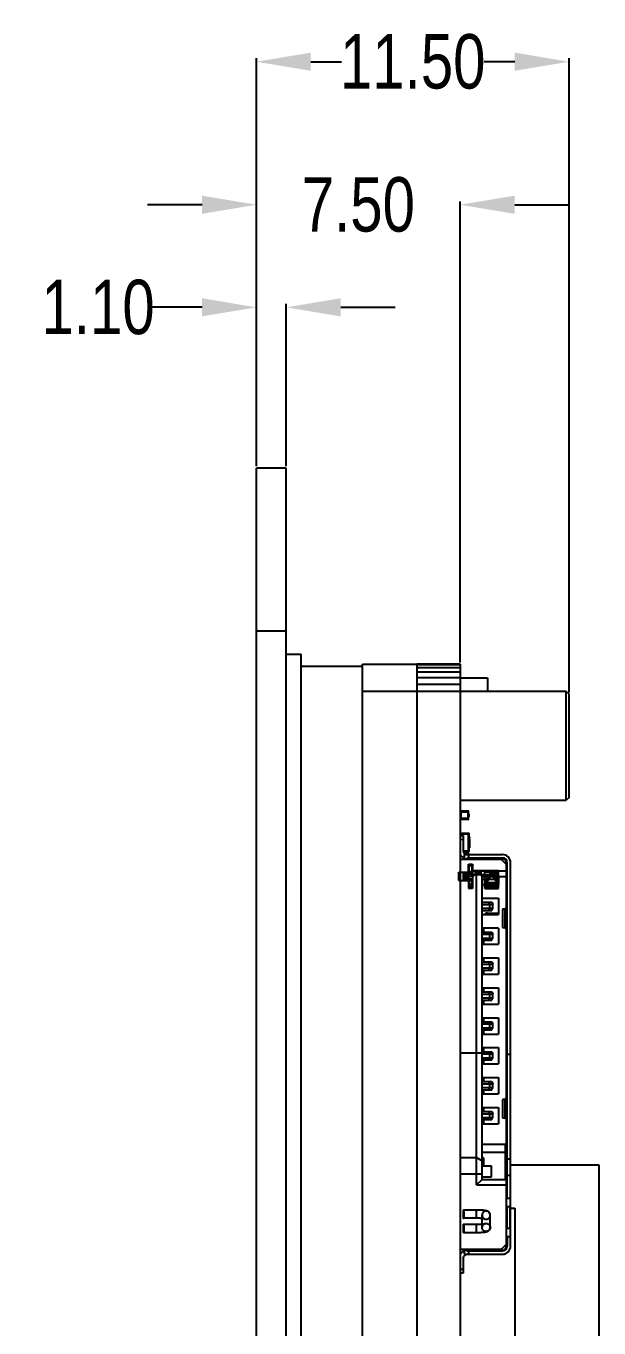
# Model space of a CAD drawing. Header units: inches. Extents: x -13 to 240, y -18 to 126.
# Drawn here: x 106.91 to 127.98, y 78.05 to 125.95 of the extents above; entities that cross this region are included whole.
import ezdxf

# ---------------------------------------------------------------- set-up
doc = ezdxf.new("R2010")
doc.units = ezdxf.units.IN
doc.header["$LTSCALE"] = 1.21
doc.header["$MEASUREMENT"] = 0
doc.header["$PDMODE"] = 3
doc.header["$PDSIZE"] = 0.3125
doc.layers.get('0').update_dxf_attribs({"linetype": 'CONTINUOUS'})
doc.layers.get('Defpoints').update_dxf_attribs({"linetype": 'CONTINUOUS'})
for name, color, linetype in [('DIM', 3, 'CONTINUOUS'), ('IMPORTED12', 7, 'CONTINUOUS'), ('IMPORTED13', 7, 'CONTINUOUS')]:
    doc.layers.add(name, color=color, linetype=linetype)
doc.styles.get("Standard").update_dxf_attribs({"font": 'txt', "width": 0.8})
doc.dimstyles.get("Standard").update_dxf_attribs({"dimtxt": 0.15625, "dimasz": 0.1875, "dimexe": 0.125, "dimexo": 0.0625, "dimgap": 0.09, "dimtad": 0, "dimtih": 1, "dimtoh": 1, "dimzin": 4, "dimdsep": 46, "dimtxsty": 'Standard', "dimblk": '_FILLED', "dimblk1": '_FILLED', "dimblk2": '_FILLED', "dimcen": 0.09, "dimazin": 1, "dimtp": 0.01, "dimtm": 0.01, "dimtfac": 1, "dimtofl": 0, "dimtmove": 0, "dimatfit": 3, "dimldrblk": '_FILLED', "dimfxl": 1, "dimtolj": 1, "dimtzin": 4, "dimarcsym": 0})

# ---------------------------------------------------------------- blocks, each defined once
blk = doc.blocks.new('_FILLED')
at = {"color": 0, "linetype": 'ByBlock'}
blk.add_solid([(0, 0), (-1, 0.167), (-1, -0.167)], dxfattribs=at)
blk = doc.blocks.new('*D47')
at = {"layer": 'Defpoints', "color": 0}
for p in [(115.381, 115.598), (115.381, 109.686), (116.481, 109.686)]:
    blk.add_point(p, dxfattribs=at)
at = {"layer": 'DIM', "color": 0, "lineweight": -2}
for p, q in [((113.381, 115.598), (111.381, 115.598)), ((115.381, 109.749), (115.381, 115.723)), ((116.481, 109.749), (116.481, 115.723)), ((118.481, 115.598), (120.481, 115.598))]:
    blk.add_line(p, q, dxfattribs=at)
at = {"layer": 'DIM', "color": 0, "lineweight": -2, "xscale": 2, "yscale": 2, "zscale": 2}
blk.add_blockref('_FILLED', (115.381, 115.598), dxfattribs=at)
at = {"layer": 'DIM', "color": 0, "lineweight": -2, "xscale": 2, "yscale": 2, "zscale": 2, "rotation": 180}
blk.add_blockref('_FILLED', (116.481, 115.598), dxfattribs=at)
at = {"layer": 'DIM', "color": 0, "insert": (109.558, 115.598), "char_height": 2, "attachment_point": 5}
blk.add_mtext('\\A1;1.10', dxfattribs=at)
blk = doc.blocks.new('*D48')
at = {"layer": 'Defpoints', "color": 0}
for p in [(115.381, 119.371), (115.381, 109.686), (122.881, 102.475)]:
    blk.add_point(p, dxfattribs=at)
at = {"layer": 'DIM', "color": 0, "lineweight": -2}
for p, q in [((113.381, 119.371), (111.381, 119.371)), ((115.381, 109.749), (115.381, 119.496)), ((122.881, 102.538), (122.881, 119.496)), ((124.881, 119.371), (126.881, 119.371))]:
    blk.add_line(p, q, dxfattribs=at)
at = {"layer": 'DIM', "color": 0, "lineweight": -2, "xscale": 2, "yscale": 2, "zscale": 2}
blk.add_blockref('_FILLED', (115.381, 119.371), dxfattribs=at)
at = {"layer": 'DIM', "color": 0, "lineweight": -2, "xscale": 2, "yscale": 2, "zscale": 2, "rotation": 180}
blk.add_blockref('_FILLED', (122.881, 119.371), dxfattribs=at)
at = {"layer": 'DIM', "color": 0, "insert": (119.131, 119.371), "char_height": 2, "attachment_point": 5}
blk.add_mtext('\\A1;7.50', dxfattribs=at)
blk = doc.blocks.new('*D49')
at = {"layer": 'Defpoints', "color": 0}
for p in [(115.381, 124.633), (115.381, 109.686), (126.881, 101.366)]:
    blk.add_point(p, dxfattribs=at)
at = {"layer": 'DIM', "color": 0, "lineweight": -2}
for p, q in [((115.381, 109.749), (115.381, 124.758)), ((117.381, 124.633), (118.508, 124.633)), ((124.881, 124.633), (123.755, 124.633)), ((126.881, 101.429), (126.881, 124.758))]:
    blk.add_line(p, q, dxfattribs=at)
at = {"layer": 'DIM', "color": 0, "lineweight": -2, "xscale": 2, "yscale": 2, "zscale": 2, "rotation": 180}
blk.add_blockref('_FILLED', (115.381, 124.633), dxfattribs=at)
at = {"layer": 'DIM', "color": 0, "lineweight": -2, "xscale": 2, "yscale": 2, "zscale": 2}
blk.add_blockref('_FILLED', (126.881, 124.633), dxfattribs=at)
at = {"layer": 'DIM', "color": 0, "insert": (121.131, 124.633), "char_height": 2, "attachment_point": 5}
blk.add_mtext('\\A1;11.50', dxfattribs=at)

msp = doc.modelspace()

# ---------------------------------------------------------------- linework, layer by layer
at = {"color": 7, "linetype": 'Continuous'}
for p, q in [((115.381, 17.246), (115.381, 109.686)), ((116.481, 109.686), (115.381, 109.686)), ((116.481, 17.246), (116.481, 109.686)), ((116.481, 103.686), (115.381, 103.686)), ((116.481, 102.836), (117.031, 102.836)), ((117.031, 18.726), (117.031, 102.836)), ((119.281, 102.386), (117.031, 102.386)), ((119.281, 19.546), (119.281, 102.466)), ((119.281, 102.466), (121.281, 102.466)), ((121.281, 102.475), (121.281, 24.466)), ((122.881, 102.475), (121.281, 102.475)), ((122.881, 102.441), (121.281, 102.441)), ((122.881, 102.34), (121.281, 102.34)), ((122.881, 102.18), (121.281, 102.18)), ((122.881, 102.475), (122.881, 24.458)), ((122.881, 101.971), (121.281, 101.971)), ((122.881, 101.727), (121.281, 101.727)), ((122.881, 101.966), (123.881, 101.966)), ((123.881, 101.966), (123.881, 101.466)), ((126.781, 101.466), (119.281, 101.466)), ((126.781, 97.466), (126.781, 101.466)), ((126.881, 101.366), (126.781, 101.466)), ((126.881, 97.566), (126.881, 101.366)), ((122.881, 97.466), (126.781, 97.466)), ((126.881, 97.566), (126.781, 97.466)), ((122.881, 97.038), (123.186, 97.038)), ((123.186, 96.794), (122.881, 96.794)), ((122.912, 96.764), (122.912, 97.069)), ((123.156, 97.069), (122.912, 97.069)), ((122.912, 96.764), (123.156, 96.764)), ((123.156, 97.069), (123.156, 96.764)), ((123.186, 96.794), (123.186, 97.038)), ((123.189, 96.967), (123.186, 96.967)), ((123.189, 96.965), (123.186, 96.965)), ((123.189, 96.956), (123.186, 96.956)), ((123.186, 96.948), (123.189, 96.948)), ((123.189, 96.86), (123.186, 96.86)), ((123.189, 96.967), (123.189, 96.86)), ((122.881, 96.256), (123.206, 96.256)), ((122.881, 96.165), (122.981, 96.166)), ((122.984, 96.016), (122.881, 96.015)), ((122.906, 96.165), (122.906, 96.231)), ((122.906, 96.231), (123.181, 96.231)), ((122.981, 96.166), (122.991, 95.614)), ((123.181, 95.601), (123.181, 96.231)), ((123.206, 96.206), (123.181, 96.206)), ((123.206, 96.156), (123.181, 96.156)), ((123.206, 95.576), (123.206, 96.256)), ((123.206, 96.118), (123.216, 96.118)), ((123.206, 96.09), (123.216, 96.09)), ((123.206, 96.082), (123.216, 96.082)), ((123.206, 96.045), (123.216, 96.045)), ((123.206, 95.993), (123.216, 95.993)), ((123.206, 95.943), (123.216, 95.943)), ((123.206, 95.93), (123.216, 95.93)), ((123.206, 95.928), (123.216, 95.928)), ((123.206, 95.882), (123.216, 95.882)), ((123.206, 95.833), (123.216, 95.833)), ((123.206, 95.828), (123.216, 95.828)), ((123.206, 95.814), (123.216, 95.814)), ((123.216, 96.118), (123.216, 96.082)), ((123.216, 96.045), (123.216, 95.943)), ((123.216, 95.93), (123.216, 95.828)), ((123.216, 95.814), (123.216, 95.712)), ((122.993, 95.601), (123.181, 95.601)), ((122.997, 95.576), (123.206, 95.576)), ((123.156, 95.521), (123.027, 95.521)), ((123.031, 95.316), (123.031, 95.466)), ((123.031, 95.466), (124.431, 95.466)), ((123.031, 95.316), (124.431, 95.316)), ((123.062, 95.491), (123.186, 95.491)), ((123.081, 95.479), (123.081, 95.466)), ((123.156, 95.521), (123.156, 95.466)), ((123.206, 95.676), (123.181, 95.676)), ((123.206, 95.626), (123.181, 95.626)), ((123.181, 95.466), (123.181, 95.346)), ((123.181, 95.346), (124.431, 95.346)), ((123.186, 95.466), (123.186, 95.491)), ((123.206, 95.762), (123.216, 95.762)), ((123.206, 95.712), (123.216, 95.712)), ((123.281, 95.296), (123.281, 95.316)), ((123.823, 95.316), (123.881, 95.296)), ((123.881, 95.296), (123.881, 95.316)), ((123.931, 95.315), (123.931, 95.306)), ((123.931, 95.306), (123.934, 95.296)), ((124.331, 95.306), (124.329, 95.296)), ((124.331, 95.315), (124.331, 95.306)), ((124.431, 95.346), (124.431, 95.316)), ((122.881, 95.296), (124.381, 95.296)), ((123.481, 83.316), (123.481, 94.866)), ((123.681, 94.666), (123.481, 94.866)), ((123.481, 94.866), (124.581, 94.866)), ((124.381, 95.296), (124.581, 95.096)), ((124.581, 81.066), (124.581, 95.166)), ((124.581, 95.166), (124.611, 95.166)), ((124.611, 82.816), (124.611, 95.166)), ((124.731, 81.066), (124.731, 95.166)), ((123.681, 83.516), (123.681, 94.666)), ((123.681, 94.666), (124.581, 94.666)), ((123.681, 94.565), (124.281, 94.565)), ((123.681, 94.366), (124.281, 94.366)), ((123.881, 94.666), (123.881, 94.565)), ((124.281, 94.666), (124.281, 94.366)), ((123.681, 93.866), (124.281, 93.866)), ((123.681, 93.716), (124.041, 93.716)), ((123.681, 93.636), (124.081, 93.636)), ((123.681, 93.496), (124.081, 93.496)), ((123.681, 93.416), (124.041, 93.416)), ((123.965, 93.636), (123.935, 93.716)), ((123.935, 93.416), (123.965, 93.496)), ((123.965, 93.496), (123.965, 93.636)), ((124.041, 93.716), (124.081, 93.636)), ((124.041, 93.416), (124.081, 93.496)), ((124.081, 93.496), (124.081, 93.636)), ((124.281, 93.866), (124.281, 93.266)), ((124.431, 93.449), (124.431, 92.784)), ((124.519, 93.46), (124.519, 92.773)), ((124.541, 93.462), (124.577, 93.516)), ((124.541, 92.77), (124.541, 93.462)), ((124.577, 93.516), (124.581, 93.516)), ((123.681, 93.266), (124.281, 93.266)), ((123.881, 93.316), (124.281, 93.316)), ((124.281, 92.766), (123.681, 92.766)), ((123.681, 92.616), (124.041, 92.616)), ((123.681, 92.536), (124.081, 92.536)), ((123.731, 92.766), (123.731, 92.616)), ((123.965, 92.536), (123.935, 92.616)), ((123.965, 92.396), (123.965, 92.536)), ((124.041, 92.616), (124.081, 92.536)), ((124.081, 92.396), (124.081, 92.536)), ((124.281, 92.766), (124.281, 92.166)), ((124.577, 92.716), (124.541, 92.77)), ((124.577, 92.716), (124.581, 92.716)), ((123.681, 92.396), (124.081, 92.396)), ((123.681, 92.316), (124.041, 92.316)), ((123.681, 92.166), (124.281, 92.166)), ((123.731, 92.316), (123.731, 92.166)), ((123.935, 92.316), (123.965, 92.396)), ((124.041, 92.316), (124.081, 92.396)), ((123.681, 91.666), (124.281, 91.666)), ((123.681, 91.53), (123.729, 91.516)), ((123.681, 91.516), (124.041, 91.516)), ((123.731, 91.666), (123.731, 91.516)), ((123.965, 91.436), (123.935, 91.516)), ((124.041, 91.516), (124.081, 91.436)), ((124.281, 91.666), (124.281, 91.066)), ((123.681, 91.436), (124.081, 91.436)), ((123.681, 91.296), (124.081, 91.296)), ((123.729, 91.216), (123.681, 91.203)), ((123.681, 91.216), (124.041, 91.216)), ((123.681, 91.066), (124.281, 91.066)), ((123.731, 91.216), (123.731, 91.066)), ((123.935, 91.216), (123.965, 91.296)), ((123.965, 91.296), (123.965, 91.436)), ((124.041, 91.216), (124.081, 91.296)), ((124.081, 91.296), (124.081, 91.436)), ((123.681, 90.566), (124.281, 90.566)), ((123.731, 90.566), (123.731, 90.416)), ((124.281, 90.566), (124.281, 89.966)), ((123.681, 90.416), (124.041, 90.416)), ((123.681, 90.336), (124.081, 90.336)), ((123.681, 90.196), (124.081, 90.196)), ((123.681, 90.116), (124.041, 90.116)), ((123.731, 90.116), (123.731, 89.966)), ((123.965, 90.336), (123.935, 90.416)), ((123.935, 90.116), (123.965, 90.196)), ((123.965, 90.196), (123.965, 90.336)), ((124.041, 90.416), (124.081, 90.336)), ((124.041, 90.116), (124.081, 90.196)), ((124.081, 90.196), (124.081, 90.336)), ((123.681, 89.966), (124.281, 89.966)), ((123.681, 89.466), (124.281, 89.466)), ((123.729, 89.316), (123.681, 89.33)), ((123.681, 89.316), (124.041, 89.316)), ((123.681, 89.236), (124.081, 89.236)), ((123.681, 89.096), (124.081, 89.096)), ((123.731, 89.466), (123.731, 89.316)), ((123.965, 89.236), (123.935, 89.316)), ((123.935, 89.016), (123.965, 89.096)), ((123.965, 89.096), (123.965, 89.236)), ((124.041, 89.316), (124.081, 89.236)), ((124.041, 89.016), (124.081, 89.096)), ((124.081, 89.096), (124.081, 89.236)), ((124.281, 89.466), (124.281, 88.866)), ((123.729, 89.016), (123.681, 89.003)), ((123.681, 89.016), (124.041, 89.016)), ((123.681, 88.866), (124.281, 88.866)), ((123.731, 89.016), (123.731, 88.866)), ((123.681, 88.166), (122.881, 88.166)), ((123.681, 88.366), (124.281, 88.366)), ((123.681, 88.216), (124.041, 88.216)), ((123.681, 88.136), (124.081, 88.136)), ((123.731, 88.366), (123.731, 88.216)), ((123.965, 88.136), (123.935, 88.216)), ((123.965, 87.996), (123.965, 88.136)), ((124.041, 88.216), (124.081, 88.136)), ((124.081, 87.996), (124.081, 88.136)), ((124.281, 88.366), (124.281, 87.766)), ((123.681, 87.996), (124.081, 87.996)), ((123.681, 87.916), (124.041, 87.916)), ((123.681, 87.766), (124.281, 87.766)), ((123.731, 87.916), (123.731, 87.766)), ((123.935, 87.916), (123.965, 87.996)), ((124.041, 87.916), (124.081, 87.996)), ((124.731, 88.116), (124.581, 88.116)), ((123.681, 87.266), (124.281, 87.266)), ((123.731, 87.266), (123.731, 87.116)), ((124.281, 87.266), (124.281, 86.666)), ((123.681, 87.116), (124.041, 87.116)), ((123.681, 87.036), (124.081, 87.036)), ((123.681, 86.896), (124.081, 86.896)), ((123.681, 86.816), (124.041, 86.816)), ((123.731, 86.816), (123.731, 86.666)), ((123.965, 87.036), (123.935, 87.116)), ((123.935, 86.816), (123.965, 86.896)), ((123.965, 86.896), (123.965, 87.036)), ((124.041, 87.116), (124.081, 87.036)), ((124.041, 86.816), (124.081, 86.896)), ((124.081, 86.896), (124.081, 87.036)), ((123.681, 86.666), (124.281, 86.666)), ((124.431, 86.448), (124.431, 85.784)), ((124.519, 86.46), (124.519, 85.773)), ((124.541, 86.462), (124.577, 86.516)), ((124.541, 85.77), (124.541, 86.462)), ((124.577, 86.516), (124.581, 86.516)), ((123.681, 86.166), (124.281, 86.166)), ((123.687, 86.121), (123.681, 86.121)), ((123.681, 86.091), (123.717, 86.091)), ((123.681, 86.016), (124.041, 86.016)), ((123.681, 85.936), (124.081, 85.936)), ((123.681, 85.796), (124.081, 85.796)), ((123.687, 86.121), (123.687, 86.016)), ((123.717, 86.016), (123.717, 86.091)), ((123.731, 86.166), (123.731, 86.016)), ((123.965, 85.936), (123.935, 86.016)), ((123.935, 85.716), (123.965, 85.796)), ((123.965, 85.796), (123.965, 85.936)), ((124.041, 86.016), (124.081, 85.936)), ((124.041, 85.716), (124.081, 85.796)), ((124.081, 85.796), (124.081, 85.936)), ((124.281, 86.166), (124.281, 85.566)), ((124.577, 85.716), (124.541, 85.77)), ((123.681, 85.716), (124.041, 85.716)), ((123.681, 85.566), (124.281, 85.566)), ((123.687, 85.716), (123.687, 85.566)), ((123.717, 85.566), (123.717, 85.716)), ((123.731, 85.716), (123.731, 85.566)), ((124.577, 85.716), (124.581, 85.716)), ((123.681, 84.816), (124.581, 84.816)), ((124.531, 84.816), (124.531, 83.516)), ((122.881, 84.329), (123.481, 84.329)), ((123.481, 84.329), (123.681, 84.207)), ((123.681, 84.516), (124.581, 84.516)), ((123.731, 84.316), (123.681, 84.316)), ((123.731, 84.316), (123.731, 84.016)), ((124.531, 84.616), (124.581, 84.616)), ((123.681, 84.016), (124.031, 84.016)), ((124.031, 83.616), (124.031, 84.016)), ((124.581, 84.27), (124.611, 84.279)), ((124.611, 84.279), (124.731, 84.279)), ((124.731, 84.055), (127.981, 84.055)), ((127.981, 84.055), (127.981, 66.966)), ((123.681, 83.716), (122.881, 83.716)), ((123.481, 83.316), (123.681, 83.516)), ((123.681, 83.616), (124.031, 83.616)), ((123.681, 83.516), (124.581, 83.516)), ((124.731, 83.666), (124.581, 83.666)), ((123.481, 83.316), (124.581, 83.316)), ((124.731, 82.816), (124.611, 82.816)), ((124.611, 81.716), (124.611, 82.516)), ((124.611, 82.516), (124.701, 82.516)), ((124.701, 82.516), (124.701, 81.716)), ((124.731, 82.466), (124.881, 82.466)), ((124.881, 82.466), (124.881, 76.966)), ((124.701, 81.716), (124.611, 81.716)), ((124.581, 81.136), (124.381, 80.936)), ((124.611, 81.066), (124.581, 81.066)), ((124.611, 81.416), (124.611, 81.066)), ((124.611, 81.416), (124.731, 81.416)), ((124.381, 80.936), (122.881, 80.936)), ((122.991, 80.619), (122.981, 80.066)), ((123.031, 80.766), (123.031, 80.916)), ((123.031, 80.916), (124.431, 80.916)), ((123.031, 80.766), (124.431, 80.766)), ((123.081, 80.766), (123.081, 80.754)), ((123.181, 80.886), (123.181, 80.766)), ((123.181, 80.886), (124.431, 80.886)), ((123.281, 80.916), (123.281, 80.936)), ((123.881, 80.936), (123.823, 80.916)), ((123.881, 80.936), (123.881, 80.916)), ((124.431, 80.916), (124.431, 80.886)), ((122.881, 80.218), (122.984, 80.216)), ((122.981, 80.066), (122.881, 80.068))]:
    msp.add_line(p, q, dxfattribs=at)
for centre, radius, start, end in [((122.912, 96.794), 0.0305, 180, 270), ((123.156, 97.038), 0.0305, 0, 90), ((123.156, 96.794), 0.0305, 270, 0), ((123.141, 95.616), 0.3, 209.6013, 248.3761), ((123.141, 95.616), 0.15, 181, 270), ((123.156, 95.491), 0.0305, 0, 90), ((124.431, 95.166), 0.3, 0, 90), ((124.431, 95.166), 0.18, 360, 90), ((124.431, 95.166), 0.15, 0, 90), ((123.881, 93.166), 0.15, 90, 138.1897), ((123.687, 86.091), 0.03, 0, 90), ((124.431, 81.066), 0.3, 270, 0), ((124.431, 81.066), 0.18, 270, 360), ((124.431, 81.066), 0.15, 270, 0), ((123.141, 80.616), 0.3, 111.6215, 150.405), ((123.141, 80.616), 0.15, 90, 179)]:
    msp.add_arc(centre, radius, start, end, dxfattribs=at)
for centre, major_axis, ratio, start_param, end_param in [((123.181, 95.196), (0.15, 0), 1, 1.570796, 2.214297), ((125.031, 93.449), (0.6, 0.001), 0.035704, 2.595354, 3.141562), ((124.391, 93.462), (0.15, 0), 0.035704, -0.546239, -0.023924), ((125.031, 92.784), (0.6, -0.001), 0.035704, -3.141562, -2.595354), ((124.391, 92.77), (0.15, 0), 0.035704, 0.023924, 0.546239), ((125.031, 86.449), (0.6, 0.001), 0.035727, 2.595354, 3.141562), ((124.391, 86.462), (0.15, 0), 0.035727, -0.546239, -0.023924), ((125.031, 85.784), (0.6, -0.001), 0.035727, -3.141562, -2.595354), ((124.391, 85.77), (0.15, 0), 0.035727, 0.023924, 0.546239), ((124.611, 82.666), (0, 0.15), 1, 0, 0.201358), ((124.611, 82.666), (0, 0.15), 1, -3.342951, -3.141593), ((124.701, 82.666), (0, 0.15), 1, -3.141593, -2.940235), ((124.611, 81.566), (0, 0.15), 1, 0, 0.201358), ((124.611, 81.566), (0, 0.15), 1, -3.342951, -3.141593), ((124.701, 81.566), (0, 0.15), 1, -0.201358, 0), ((123.181, 81.036), (0.15, 0), 1, -2.214297, -1.570796)]:
    msp.add_ellipse(centre, major_axis=major_axis, ratio=ratio, start_param=start_param, end_param=end_param, dxfattribs=at)
at = {"layer": 'IMPORTED12', "color": 6, "linetype": 'Continuous'}
for p, q in [((123.181, 94.652), (123.181, 95.116)), ((123.181, 95.116), (123.331, 95.116)), ((123.331, 95.056), (123.181, 95.056)), ((123.211, 94.816), (123.211, 95.056)), ((123.281, 94.866), (123.281, 94.716)), ((124.281, 94.866), (123.281, 94.866)), ((123.301, 95.056), (123.301, 94.816)), ((123.331, 95.116), (123.331, 94.216)), ((123.431, 94.866), (123.431, 94.716)), ((123.475, 94.716), (123.475, 94.866)), ((123.481, 94.866), (123.481, 94.716)), ((123.581, 94.866), (123.581, 94.716)), ((123.631, 94.866), (123.631, 94.716)), ((123.781, 94.216), (123.781, 94.866)), ((123.781, 94.833), (124.081, 94.833)), ((123.981, 94.866), (123.981, 94.661)), ((124.081, 94.866), (124.081, 94.675)), ((124.281, 94.216), (124.281, 94.866)), ((122.831, 94.516), (122.831, 94.816)), ((122.831, 94.816), (123.331, 94.816)), ((122.831, 94.516), (123.331, 94.516)), ((122.839, 94.516), (122.839, 94.816)), ((122.981, 94.816), (122.981, 94.516)), ((122.989, 94.816), (122.989, 94.516)), ((123.064, 94.816), (123.064, 94.516)), ((123.106, 94.816), (123.106, 94.516)), ((123.331, 94.666), (123.181, 94.666)), ((123.181, 94.616), (123.181, 94.216)), ((123.331, 94.566), (123.181, 94.566)), ((123.181, 94.376), (123.331, 94.376)), ((123.211, 94.276), (123.211, 94.516)), ((124.281, 94.716), (123.281, 94.716)), ((123.301, 94.276), (123.301, 94.516)), ((123.331, 94.666), (123.331, 94.652)), ((123.981, 94.776), (123.781, 94.456)), ((123.781, 94.7), (124.081, 94.7)), ((123.981, 94.661), (123.781, 94.341)), ((124.281, 94.424), (123.781, 94.424)), ((123.781, 94.394), (124.281, 94.394)), ((123.781, 94.366), (124.281, 94.366)), ((124.281, 94.797), (123.981, 94.797)), ((124.281, 94.682), (123.981, 94.682)), ((124.081, 94.808), (124.281, 94.44)), ((124.081, 94.675), (124.281, 94.307)), ((123.331, 94.276), (123.181, 94.276)), ((123.331, 94.216), (123.181, 94.216)), ((124.281, 94.309), (123.781, 94.309)), ((123.781, 94.261), (124.281, 94.261)), ((123.781, 94.216), (124.281, 94.216))]:
    msp.add_line(p, q, dxfattribs=at)
at = {"layer": 'IMPORTED12', "color": 7, "linetype": 'Continuous'}
msp.add_line((123.181, 94.652), (123.181, 94.616), dxfattribs=at)
at = {"layer": 'IMPORTED12', "color": 6, "linetype": 'Continuous'}
for radius, end in [(0.25, 171.9643), (0.1, 180)]:
    msp.add_arc((123.431, 94.616), radius, 90, end, dxfattribs=at)
at = {"layer": 'IMPORTED12', "color": 7, "linetype": 'Continuous'}
msp.add_arc((123.431, 94.616), 0.25, 171.9643, 180, dxfattribs=at)
at = {"layer": 'IMPORTED13', "color": 6, "linetype": 'Continuous'}
for p, q in [((123.011, 82.389), (123.011, 82.089)), ((123.481, 82.389), (123.011, 82.389)), ((123.481, 82.089), (123.481, 82.389)), ((123.481, 82.089), (123.011, 82.089)), ((123.681, 81.753), (123.681, 82.202)), ((123.981, 81.753), (123.981, 82.202)), ((123.011, 81.866), (123.011, 81.566)), ((123.011, 81.866), (123.481, 81.866)), ((123.011, 81.566), (123.481, 81.566)), ((123.481, 81.566), (123.481, 81.866))]:
    msp.add_line(p, q, dxfattribs=at)
at = {"layer": 'IMPORTED13', "color": 7, "linetype": 'Continuous'}
for p, q in [((122.981, 82.359), (122.981, 82.119)), ((122.981, 81.836), (122.981, 81.596))]:
    msp.add_line(p, q, dxfattribs=at)
at = {"layer": 'IMPORTED13', "color": 6, "linetype": 'Continuous'}
for centre, start, end in [((123.011, 82.359), 90, 180.0005), ((123.011, 82.119), 179.9995, 270), ((123.011, 81.836), 90, 180.0005), ((123.011, 81.596), 179.9995, 270)]:
    msp.add_arc(centre, 0.03, start, end, dxfattribs=at)
for points, knots in [([(123.981, 82.202), (123.981, 82.221), (123.975, 82.258), (123.946, 82.305), (123.908, 82.336), (123.871, 82.354), (123.833, 82.365), (123.79, 82.372), (123.736, 82.379), (123.666, 82.384), (123.58, 82.388), (123.516, 82.389), (123.481, 82.389)], [0, 0, 0, 0, 0.093333, 0.189531, 0.272388, 0.337856, 0.400253, 0.470692, 0.559789, 0.675969, 0.825, 1, 1, 1, 1]), ([(123.681, 82.202), (123.681, 82.186), (123.688, 82.153), (123.707, 82.115), (123.737, 82.089), (123.748, 82.078), (123.772, 82.07), (123.761, 82.073), (123.748, 82.075), (123.721, 82.079), (123.681, 82.082), (123.628, 82.086), (123.559, 82.088), (123.509, 82.089), (123.481, 82.089)], [0, 0, 0, 0, 0.111278, 0.209792, 0.288654, 0.342926, 0.366894, 0.371862, 0.404284, 0.463236, 0.550121, 0.667459, 0.817451, 1, 1, 1, 1]), ([(123.831, 82.352), (123.816, 82.352), (123.784, 82.347), (123.742, 82.325), (123.708, 82.292), (123.686, 82.249), (123.681, 82.218), (123.681, 82.202)], [0, 0, 0, 0, 0.200522, 0.400845, 0.600845, 0.800523, 1, 1, 1, 1]), ([(123.681, 82.202), (123.681, 82.187), (123.686, 82.155), (123.708, 82.113), (123.742, 82.08), (123.784, 82.058), (123.816, 82.053), (123.831, 82.053)], [0, 0, 0, 0, 0.199477, 0.399155, 0.599155, 0.799478, 1, 1, 1, 1]), ([(123.681, 81.753), (123.681, 81.768), (123.686, 81.8), (123.708, 81.842), (123.742, 81.876), (123.784, 81.897), (123.816, 81.902), (123.831, 81.902)], [0, 0, 0, 0, 0.199477, 0.399155, 0.599155, 0.799478, 1, 1, 1, 1]), ([(123.981, 82.202), (123.981, 82.218), (123.976, 82.249), (123.955, 82.292), (123.921, 82.325), (123.879, 82.347), (123.847, 82.352), (123.831, 82.352)], [0, 0, 0, 0, 0.199477, 0.399155, 0.599155, 0.799478, 1, 1, 1, 1]), ([(123.831, 82.053), (123.847, 82.053), (123.879, 82.058), (123.921, 82.08), (123.955, 82.113), (123.976, 82.155), (123.981, 82.187), (123.981, 82.202)], [0, 0, 0, 0, 0.200522, 0.400845, 0.600845, 0.800523, 1, 1, 1, 1]), ([(123.831, 81.902), (123.847, 81.902), (123.879, 81.897), (123.921, 81.876), (123.955, 81.842), (123.976, 81.8), (123.981, 81.768), (123.981, 81.753)], [0, 0, 0, 0, 0.200522, 0.400845, 0.600845, 0.800523, 1, 1, 1, 1]), ([(123.481, 81.866), (123.508, 81.866), (123.556, 81.867), (123.621, 81.869), (123.674, 81.873), (123.713, 81.876), (123.744, 81.88), (123.756, 81.881), (123.772, 81.885), (123.759, 81.881), (123.749, 81.875), (123.727, 81.861), (123.705, 81.836), (123.686, 81.799), (123.681, 81.769), (123.681, 81.753)], [0, 0, 0, 0, 0.173461, 0.317408, 0.431769, 0.518495, 0.579978, 0.617958, 0.632593, 0.642679, 0.675641, 0.730973, 0.804981, 0.895387, 1, 1, 1, 1]), ([(123.481, 81.566), (123.515, 81.566), (123.577, 81.567), (123.661, 81.571), (123.727, 81.576), (123.78, 81.582), (123.821, 81.588), (123.857, 81.597), (123.89, 81.609), (123.923, 81.629), (123.953, 81.66), (123.976, 81.703), (123.981, 81.736), (123.981, 81.753)], [0, 0, 0, 0, 0.171291, 0.313072, 0.425027, 0.511951, 0.580436, 0.638742, 0.695875, 0.758952, 0.832815, 0.913959, 1, 1, 1, 1]), ([(123.831, 81.604), (123.816, 81.604), (123.784, 81.609), (123.742, 81.63), (123.708, 81.664), (123.686, 81.706), (123.681, 81.737), (123.681, 81.753)], [0, 0, 0, 0, 0.200522, 0.400845, 0.600845, 0.800523, 1, 1, 1, 1]), ([(123.981, 81.753), (123.981, 81.737), (123.976, 81.706), (123.955, 81.664), (123.921, 81.63), (123.879, 81.609), (123.847, 81.604), (123.831, 81.604)], [0, 0, 0, 0, 0.199477, 0.399155, 0.599155, 0.799478, 1, 1, 1, 1])]:
    msp.add_open_spline(points, degree=3, knots=knots, dxfattribs=at)
at = {"layer": 'IMPORTED13', "color": 7, "linetype": 'Continuous'}
for points in [[(122.981, 82.256), (122.981, 82.256), (122.981, 82.251), (122.981, 82.255), (122.981, 82.256)], [(122.981, 82.222), (122.981, 82.222), (122.981, 82.227), (122.981, 82.223), (122.981, 82.222)]]:
    msp.add_open_spline(points, degree=3, knots=[0, 0, 0, 0, 0.492109, 1, 1, 1, 1], dxfattribs=at)

# ---------------------------------------------------------------- dimensions: what is measured, and where the dimension line sits
at = {"layer": 'DIM'}
for base, p1, picture, middle in [((115.381, 124.633), (126.881, 101.366), '*D49', (121.131, 124.633)), ((115.381, 119.371), (122.881, 102.475), '*D48', (119.131, 119.371)), ((115.381, 115.598), (116.481, 109.686), '*D47', (109.558, 115.598))]:
    dim = msp.add_linear_dim(base=base, p1=p1, p2=(115.381, 109.686), dimstyle='Standard', override={"dimtxt": 2, "dimasz": 2, "dimtih": 0, "dimtoh": 0, "dimzin": 0, "dimcen": 0.198, "dimadec": 0, "dimazin": 0, "dimtp": 0, "dimtm": 0, "dimtdec": 4, "dimtzin": 0}, dxfattribs=at)
    dim.commit()
    dim.dimension.update_dxf_attribs({"geometry": picture, "text_midpoint": middle})

doc.saveas('drawing.dxf')
